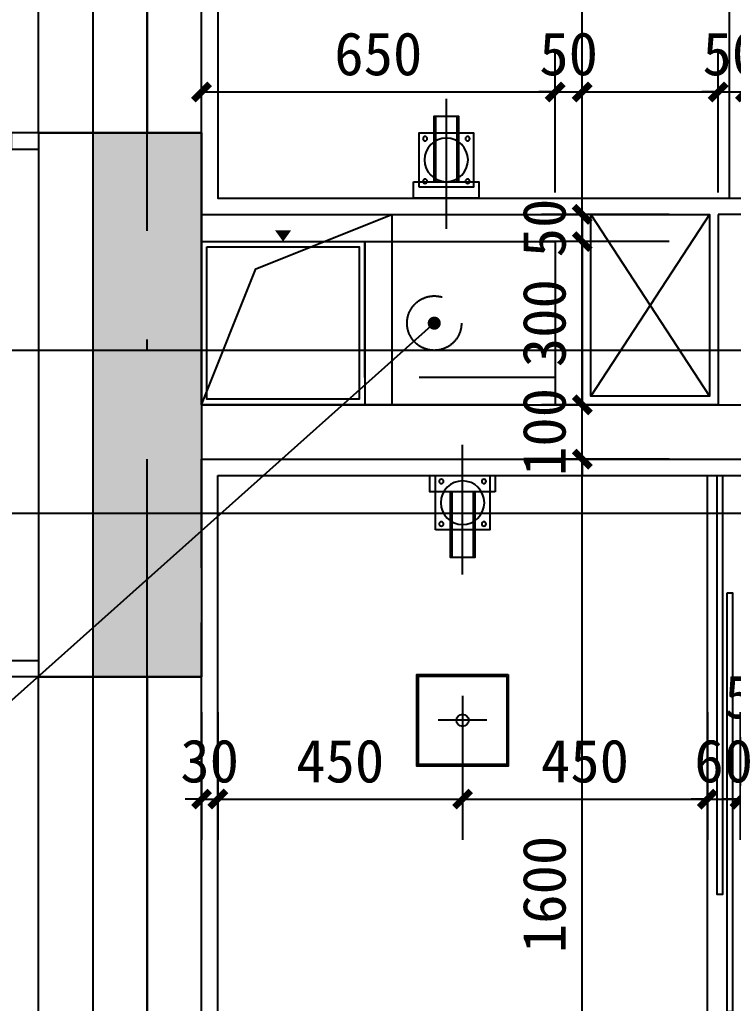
# Model space of a CAD drawing. Header units: millimetres. Extents: x -15 to 66915, y -15 to 18798.
# Drawn here: x 40196 to 41508, y 3622 to 5430 of the extents above; entities that cross this region are included whole.
import ezdxf
from ezdxf.xclip import XClip

# ---------------------------------------------------------------- set-up
doc = ezdxf.new("R2010")
doc.units = ezdxf.units.MM
doc.header["$LTSCALE"] = 1000
doc.header["$XCLIPFRAME"] = 2
for name, pattern in [('125-墙体$0$125-墙体$0$DASH', [0.35, 0.25, -0.1]), ('3#-轴线$0$DOTE', [2.42, 2, -0.2, 0.02, -0.2]), ('DASH', [0.35, 0.25, -0.1])]:
    doc.linetypes.add(name, pattern=pattern)
doc.layers.get('Defpoints').update_dxf_attribs({"color": 4, "linetype": 'DASH'})
for name, color, linetype in [('125-j-mc$0$A-WALL-INSL', 241, 'Continuous'), ('125-WC-2x1.6+2.65x1.6$0$A-FLOR-SPCL', 225, 'Continuous'), ('125-墙体$0$125-墙体$0$A-COLU-CONC-HATC', 204, 'Continuous'), ('125-墙体$0$125-墙体$0$A-DOOR', 51, 'Continuous'), ('125-墙体$0$125-墙体$0$A-FURN-MOVE', 47, '125-墙体$0$125-墙体$0$DASH'), ('125-墙体$0$125-墙体$0$A-WALL-BLOK', 131, 'Continuous'), ('125-墙体$0$125-墙体$0$A-WALL-CONC', 9, 'Continuous'), ('125-墙体$0$125-墙体$0$A-WALL-INSL', 241, 'Continuous'), ('125-墙体$0$A-FLOR-UNDR', 177, 'Continuous'), ('125-墙体$0$A-FURN-FIXD', 45, 'Continuous'), ('125-墙体$0$A-WALL-STUD', 133, 'Continuous'), ('3#-轴线$0$A-ANNO-DOTE', 10, '3#-轴线$0$DOTE'), ('3#~5#楼$0$A-ANNO-DIMS', 3, 'Continuous'), ('3#~5#楼$0$A-ANNO-IDEN', 3, 'Continuous'), ('3#楼J层线脚$0$A-00-HX-113-wall-01Y$0$HRAL', 31, 'Continuous')]:
    doc.layers.add(name, color=color, linetype=linetype)
doc.styles.add('3#~5#楼$0$_TCH_DIM_T3', font='')
doc.styles.get('3#~5#楼$0$_TCH_DIM_T3').set_extended_font_data('SimSun')
doc.dimstyles.new('3#~5#楼$0$_TCH_ARCH&&30', dxfattribs={"dimtxt": 79.303797, "dimasz": 30, "dimexe": 75, "dimexo": 90, "dimgap": 30, "dimtad": 1, "dimdec": 0, "dimzin": 0, "dimdsep": 46, "dimtxsty": '3#~5#楼$0$_TCH_DIM_T3', "dimblk": '3#~5#楼$0$_ArchTick', "dimcen": 0.09, "dimclrt": 7, "dimazin": 2, "dimtfac": 1, "dimtdec": 0, "dimtix": 1, "dimtmove": 2, "dimatfit": 3, "dimfxl": 100, "dimtolj": 1, "dimtzin": 0, "dimarcsym": 0})

# ---------------------------------------------------------------- blocks, each defined once
blk = doc.blocks.new('125-WC-2x1.6+2.65x1.6$0$A$C096A077C')
at = {"layer": '125-WC-2x1.6+2.65x1.6$0$A-FLOR-SPCL'}
blk.add_line((-182.2, 0), (56.6, 0), dxfattribs=at)
for points in [[(-366, -84), (-534, -84), (-534, 84), (-366, 84)], [(-368.8, -81.2), (-531.2, -81.2), (-531.2, 81.2), (-368.8, 81.2)], [(-30, -60), (-30, 60), (0, 60), (0, -60)], [(-30, -23), (-30, 23), (-150, 23), (-150, -23)], [(-150, 20), (-150, -20), (-30, -20), (-30, 20)]]:
    blk.add_lwpolyline(points, close=True, dxfattribs=at)
for points in [[(-450, -44.8), (-450, 44.8)], [(-405.2, 0), (-494.8, 0)]]:
    blk.add_lwpolyline(points, dxfattribs=at)
blk.add_circle((-450, 0), 11.2, dxfattribs=at)
blk = doc.blocks.new('125-WC-2x1.6+2.65x1.6$0$A$C446C3F73')
at = {"layer": '125-WC-2x1.6+2.65x1.6$0$A-FLOR-SPCL'}
blk.add_lwpolyline([(-50, -50), (50, -50), (50, 50), (-50, 50)], close=True, dxfattribs=at)
for centre, radius in [((-39.1, 39.1), 4), ((0, 0), 40), ((39.1, 39.1), 4), ((-39.1, -39.1), 4), ((39.1, -39.1), 4)]:
    blk.add_circle(centre, radius, dxfattribs=at)
blk = doc.blocks.new('125-WC-2x1.6+2.65x1.6')
at = {"layer": '125-WC-2x1.6+2.65x1.6$0$A-FLOR-SPCL'}
for points in [[(1030, -1570), (1970, -1570), (1970, -30), (30, -30), (30, -1220), (1030, -1220)], [(716, -1250), (934, -1250), (934, -1584), (716, -1584)], [(30, -1730), (2620, -1730), (2620, -3270), (30, -3270)], [(947.9, -1730), (957.9, -1730), (957.9, -2500), (947.9, -2500)], [(966.4, -1945.7), (976.4, -1945.7), (976.4, -2715.7), (966.4, -2715.7)]]:
    blk.add_lwpolyline(points, close=True, dxfattribs=at)
for points in [[(970, -30), (970, -1220)], [(934, -1250), (716, -1584)], [(716, -1250), (934, -1584)], [(930.5, -3270), (930.5, -1730)]]:
    blk.add_lwpolyline(points, dxfattribs=at)
at = {"layer": 'Defpoints'}
for points in [[(0, 0), (2000, 0), (2000, -1600), (0, -1600)], [(0, -1700), (2650, -1700), (2650, -3300), (0, -3300)]]:
    blk.add_lwpolyline(points, close=True, dxfattribs=at)
at = {"layer": '125-WC-2x1.6+2.65x1.6$0$A-FLOR-SPCL'}
for p, rotation in [((450, -1220), 270), ((480, -1730), 90)]:
    blk.add_blockref('125-WC-2x1.6+2.65x1.6$0$A$C096A077C', p, dxfattribs=dict(at, rotation=rotation))
at = {"layer": '125-WC-2x1.6+2.65x1.6$0$A-FLOR-SPCL', "xscale": -1, "rotation": 270}
for p in [(450, -1150), (480, -1780)]:
    blk.add_blockref('125-WC-2x1.6+2.65x1.6$0$A$C446C3F73', p, dxfattribs=at)
blk = doc.blocks.new('125-墙体$0$125-墙体$0$$TCHSYS$WIN2D')
for p, q in [((-0.5, 0.5), (0.5, 0.5)), ((-0.5, 0.5), (-0.5, -0.5)), ((0.5, 0.5), (0.5, -0.5)), ((0.5, 0.1667), (-0.5, 0.1667)), ((0.5, -0.1667), (-0.5, -0.1667)), ((-0.5, -0.5), (0.5, -0.5))]:
    blk.add_line(p, q)
blk = doc.blocks.new('125-墙体')
at = {"layer": '125-墙体$0$125-墙体$0$A-COLU-CONC-HATC'}
blk.add_hatch(color=256, dxfattribs=at).paths.add_polyline_path([(100, -4400), (-100, -4400), (-100, -5400), (100, -5400)])
at = {"layer": '125-墙体$0$125-墙体$0$A-FURN-MOVE'}
blk.add_circle((527.9, -4750), 50, dxfattribs=at)
at = {"layer": '125-墙体$0$125-墙体$0$A-WALL-BLOK'}
for p, q in [((100, -4900), (740, -4900)), ((100, -4900), (100, -5000)), ((740, -4900), (1050, -4900)), ((1050, -4900), (2100, -4900)), ((100, -5000), (740, -5000)), ((740, -5000), (1050, -5000)), ((1050, -5000), (2150, -5000))]:
    blk.add_line(p, q, dxfattribs=at)
at = {"layer": '125-墙体$0$125-墙体$0$A-WALL-CONC'}
for p, q in [((-100, -4400), (100, -4400)), ((-100, -4400), (-100, -5400)), ((100, -4400), (100, -5400)), ((-100, -5400), (100, -5400))]:
    blk.add_line(p, q, dxfattribs=at)
at = {"layer": '125-墙体$0$125-墙体$0$A-WALL-INSL'}
for p, q in [((-200, -4400), (-100, -4400)), ((-200, -5400), (-100, -5400))]:
    blk.add_line(p, q, dxfattribs=at)
at = {"layer": '125-墙体$0$A-FLOR-UNDR'}
blk.add_lwpolyline([(100, -4550), (450, -4550), (450, -4900), (100, -4900)], close=True, dxfattribs=at)
blk.add_lwpolyline([(100, -4900), (200, -4650), (450, -4550)], dxfattribs=at)
at = {"layer": '125-墙体$0$A-FURN-FIXD'}
blk.add_lwpolyline([(250, -4600, 0, 30, 0), (250, -4579.2, 30, 30, 0)], format="xyseb", dxfattribs=at)
for points in [[(100, -4600), (400, -4600), (400, -4900), (100, -4900)], [(110, -4610), (390, -4610), (390, -4890), (110, -4890)]]:
    blk.add_lwpolyline(points, close=True, dxfattribs=at)
at = {"layer": '125-墙体$0$A-WALL-STUD'}
for p, q in [((100, -4550), (800, -4550)), ((100, -4550), (100, -4600)), ((800, -4550), (800, -4900)), ((1050, -4550), (1050, -4900)), ((1100, -4550), (1050, -4550)), ((100, -4600), (750, -4600)), ((750, -4600), (750, -4900))]:
    blk.add_line(p, q, dxfattribs=at)
at = {"layer": 'Defpoints'}
blk.add_lwpolyline([(400, -4600), (750, -4600), (750, -4850), (400, -4850)], close=True, dxfattribs=at)
blk.add_blockref('125-WC-2x1.6+2.65x1.6', (100, -3300))
at = {"layer": '125-墙体$0$125-墙体$0$A-DOOR', "xscale": -700, "yscale": 300, "zscale": 300, "rotation": 270}
for p in [(-50, -4050), (-50, -5750)]:
    blk.add_blockref('125-墙体$0$125-墙体$0$$TCHSYS$WIN2D', p, dxfattribs=at)
blk = doc.blocks.new('125-j-mc')
at = {"layer": '125-j-mc$0$A-WALL-INSL'}
blk.add_lwpolyline([(-100, -4400), (-200, -4400), (-200, -5400), (-100, -5400)], dxfattribs=at)
blk = doc.blocks.new('3#-轴线')
at = {"layer": '3#-轴线$0$A-ANNO-DOTE'}
for points in [[(41800, -16100), (41800, 5500)], [(-3000, -4800), (45757.3, -4800)], [(-3000, -5100), (45757.3, -5100)]]:
    blk.add_lwpolyline(points, dxfattribs=at)
blk = doc.blocks.new('3#楼J层线脚')
at = {"layer": '3#楼J层线脚$0$A-00-HX-113-wall-01Y$0$HRAL'}
for points in [[(-10650, 2700), (-10700, 2700), (-10700, 2670), (-10650, 2670)], [(-10650, 1700), (-10700, 1700), (-10700, 1730), (-10650, 1730)]]:
    blk.add_lwpolyline(points, dxfattribs=at)
blk = doc.blocks.new('3#~5#楼$0$bghtrb')
blk.add_blockref('3#-轴线', (-21700, 0))
at = {"xscale": -1}
for name, p in [('3#楼J层线脚', (9650, -7100)), ('125-墙体', (20100, 0)), ('125-j-mc', (20100, 0))]:
    blk.add_blockref(name, p, dxfattribs=at)
blk = doc.blocks.new('3#~5#楼$0$_ArchTick')
at = {"color": 0, "linetype": 'ByBlock', "const_width": 0.4}
blk.add_lwpolyline([(-0.5, -0.5), (0.5, 0.5)], dxfattribs=at)
blk = doc.blocks.new('*D1171')
at = {"layer": '3#~5#楼$0$A-ANNO-DIMS', "color": 0, "lineweight": -2, "transparency": 16777216}
for p, q in [((40530.3, 4157.4), (40530.3, 3922.4)), ((40560.3, 4157.4), (40560.3, 3922.4)), ((40530.3, 3997.4), (40500.3, 3997.4)), ((40530.3, 3997.4), (40560.3, 3997.4)), ((40560.3, 3997.4), (40590.3, 3997.4))]:
    blk.add_line(p, q, dxfattribs=at)
at = {"layer": 'Defpoints', "color": 0, "transparency": 16777216}
for p in [(40530.3, 4247.4), (40560.3, 4247.4), (40560.3, 3997.4)]:
    blk.add_point(p, dxfattribs=at)
at = {"layer": '3#~5#楼$0$A-ANNO-DIMS', "color": 0, "lineweight": -2, "transparency": 16777216, "xscale": 30, "yscale": 30, "zscale": 30}
blk.add_blockref('3#~5#楼$0$_ArchTick', (40530.3, 3997.4), dxfattribs=at)
at = {"layer": '3#~5#楼$0$A-ANNO-DIMS', "color": 0, "lineweight": -2, "transparency": 16777216, "xscale": 30, "yscale": 30, "zscale": 30, "rotation": 180}
blk.add_blockref('3#~5#楼$0$_ArchTick', (40560.3, 3997.4), dxfattribs=at)
at = {"layer": '3#~5#楼$0$A-ANNO-DIMS', "color": 7, "transparency": 16777216, "insert": (40545.3, 4067), "char_height": 79.3, "attachment_point": 5, "style": '3#~5#楼$0$_TCH_DIM_T3'}
blk.add_mtext('\\A1;30', dxfattribs=at)
blk = doc.blocks.new('*D1172')
at = {"layer": '3#~5#楼$0$A-ANNO-DIMS', "color": 0, "lineweight": -2, "transparency": 16777216}
for p, q in [((40560.3, 4157.4), (40560.3, 3922.4)), ((41010.3, 4157.4), (41010.3, 3922.4)), ((40560.3, 3997.4), (41010.3, 3997.4))]:
    blk.add_line(p, q, dxfattribs=at)
at = {"layer": 'Defpoints', "color": 0, "transparency": 16777216}
for p in [(40560.3, 4247.4), (41010.3, 4247.4), (41010.3, 3997.4)]:
    blk.add_point(p, dxfattribs=at)
at = {"layer": '3#~5#楼$0$A-ANNO-DIMS', "color": 0, "lineweight": -2, "transparency": 16777216, "xscale": 30, "yscale": 30, "zscale": 30, "rotation": 180}
blk.add_blockref('3#~5#楼$0$_ArchTick', (40560.3, 3997.4), dxfattribs=at)
at = {"layer": '3#~5#楼$0$A-ANNO-DIMS', "color": 0, "lineweight": -2, "transparency": 16777216, "xscale": 30, "yscale": 30, "zscale": 30}
blk.add_blockref('3#~5#楼$0$_ArchTick', (41010.3, 3997.4), dxfattribs=at)
at = {"layer": '3#~5#楼$0$A-ANNO-DIMS', "color": 7, "transparency": 16777216, "insert": (40785.3, 4067), "char_height": 79.3, "attachment_point": 5, "style": '3#~5#楼$0$_TCH_DIM_T3'}
blk.add_mtext('\\A1;450', dxfattribs=at)
blk = doc.blocks.new('*D1173')
at = {"layer": '3#~5#楼$0$A-ANNO-DIMS', "color": 0, "lineweight": -2, "transparency": 16777216}
for p, q in [((41010.3, 4157.4), (41010.3, 3922.4)), ((41460.3, 4157.4), (41460.3, 3922.4)), ((41010.3, 3997.4), (41460.3, 3997.4))]:
    blk.add_line(p, q, dxfattribs=at)
at = {"layer": 'Defpoints', "color": 0, "transparency": 16777216}
for p in [(41010.3, 4247.4), (41460.3, 4247.4), (41460.3, 3997.4)]:
    blk.add_point(p, dxfattribs=at)
at = {"layer": '3#~5#楼$0$A-ANNO-DIMS', "color": 0, "lineweight": -2, "transparency": 16777216, "xscale": 30, "yscale": 30, "zscale": 30, "rotation": 180}
blk.add_blockref('3#~5#楼$0$_ArchTick', (41010.3, 3997.4), dxfattribs=at)
at = {"layer": '3#~5#楼$0$A-ANNO-DIMS', "color": 0, "lineweight": -2, "transparency": 16777216, "xscale": 30, "yscale": 30, "zscale": 30}
blk.add_blockref('3#~5#楼$0$_ArchTick', (41460.3, 3997.4), dxfattribs=at)
at = {"layer": '3#~5#楼$0$A-ANNO-DIMS', "color": 7, "transparency": 16777216, "insert": (41235.3, 4067), "char_height": 79.3, "attachment_point": 5, "style": '3#~5#楼$0$_TCH_DIM_T3'}
blk.add_mtext('\\A1;450', dxfattribs=at)
blk = doc.blocks.new('*D1174')
at = {"layer": '3#~5#楼$0$A-ANNO-DIMS', "color": 0, "lineweight": -2, "transparency": 16777216}
for p, q in [((41460.3, 4157.4), (41460.3, 3922.4)), ((41520.3, 4157.4), (41520.3, 3922.4)), ((41460.3, 3997.4), (41430.3, 3997.4)), ((41460.3, 3997.4), (41520.3, 3997.4)), ((41520.3, 3997.4), (41550.3, 3997.4))]:
    blk.add_line(p, q, dxfattribs=at)
at = {"layer": 'Defpoints', "color": 0, "transparency": 16777216}
for p in [(41460.3, 4247.4), (41520.3, 4247.4), (41520.3, 3997.4)]:
    blk.add_point(p, dxfattribs=at)
at = {"layer": '3#~5#楼$0$A-ANNO-DIMS', "color": 0, "lineweight": -2, "transparency": 16777216, "xscale": 30, "yscale": 30, "zscale": 30}
blk.add_blockref('3#~5#楼$0$_ArchTick', (41460.3, 3997.4), dxfattribs=at)
at = {"layer": '3#~5#楼$0$A-ANNO-DIMS', "color": 0, "lineweight": -2, "transparency": 16777216, "xscale": 30, "yscale": 30, "zscale": 30, "rotation": 180}
blk.add_blockref('3#~5#楼$0$_ArchTick', (41520.3, 3997.4), dxfattribs=at)
at = {"layer": '3#~5#楼$0$A-ANNO-DIMS', "color": 7, "transparency": 16777216, "insert": (41490.3, 4067), "char_height": 79.3, "attachment_point": 5, "style": '3#~5#楼$0$_TCH_DIM_T3'}
blk.add_mtext('\\A1;60', dxfattribs=at)
blk = doc.blocks.new('*D1175')
at = {"layer": '3#~5#楼$0$A-ANNO-DIMS', "color": 0, "lineweight": -2, "transparency": 16777216}
for p, q in [((41520.3, 4157.4), (41520.3, 3922.4)), ((41570.3, 4157.4), (41570.3, 3922.4)), ((41520.3, 3997.4), (41490.3, 3997.4)), ((41520.3, 3997.4), (41570.3, 3997.4)), ((41570.3, 3997.4), (41600.3, 3997.4))]:
    blk.add_line(p, q, dxfattribs=at)
at = {"layer": 'Defpoints', "color": 0, "transparency": 16777216}
for p in [(41520.3, 4247.4), (41570.3, 4247.4), (41570.3, 3997.4)]:
    blk.add_point(p, dxfattribs=at)
at = {"layer": '3#~5#楼$0$A-ANNO-DIMS', "color": 0, "lineweight": -2, "transparency": 16777216, "xscale": 30, "yscale": 30, "zscale": 30}
blk.add_blockref('3#~5#楼$0$_ArchTick', (41520.3, 3997.4), dxfattribs=at)
at = {"layer": '3#~5#楼$0$A-ANNO-DIMS', "color": 0, "lineweight": -2, "transparency": 16777216, "xscale": 30, "yscale": 30, "zscale": 30, "rotation": 180}
blk.add_blockref('3#~5#楼$0$_ArchTick', (41570.3, 3997.4), dxfattribs=at)
at = {"layer": '3#~5#楼$0$A-ANNO-DIMS', "color": 7, "transparency": 16777216, "insert": (41545.3, 4184.9), "char_height": 79.3, "attachment_point": 5, "style": '3#~5#楼$0$_TCH_DIM_T3'}
blk.add_mtext('\\A1;50', dxfattribs=at)
blk = doc.blocks.new('*D1182')
at = {"layer": '3#~5#楼$0$A-ANNO-DIMS', "color": 0, "lineweight": -2, "transparency": 16777216}
for p, q in [((41390.3, 4622.2), (41155.3, 4622.2)), ((41230.3, 3022.2), (41230.3, 4622.2)), ((41390.3, 3022.2), (41155.3, 3022.2))]:
    blk.add_line(p, q, dxfattribs=at)
at = {"layer": 'Defpoints', "color": 0, "transparency": 16777216}
for p in [(41230.3, 4622.2), (41480.3, 4622.2), (41480.3, 3022.2)]:
    blk.add_point(p, dxfattribs=at)
at = {"layer": '3#~5#楼$0$A-ANNO-DIMS', "color": 0, "lineweight": -2, "transparency": 16777216, "xscale": 30, "yscale": 30, "zscale": 30}
for p, rotation in [((41230.3, 4622.2), 90), ((41230.3, 3022.2), 270)]:
    blk.add_blockref('3#~5#楼$0$_ArchTick', p, dxfattribs=dict(at, rotation=rotation))
at = {"layer": '3#~5#楼$0$A-ANNO-DIMS', "color": 7, "transparency": 16777216, "insert": (41160.7, 3822.2), "char_height": 79.3, "attachment_point": 5, "rotation": 90, "style": '3#~5#楼$0$_TCH_DIM_T3'}
blk.add_mtext('\\A1;1600', dxfattribs=at)
blk = doc.blocks.new('*D1183')
at = {"layer": '3#~5#楼$0$A-ANNO-DIMS', "color": 0, "lineweight": -2, "transparency": 16777216}
for p, q in [((41230.3, 4722.2), (41230.3, 4752.2)), ((41390.3, 4722.2), (41155.3, 4722.2)), ((41230.3, 4622.2), (41230.3, 4722.2)), ((41390.3, 4622.2), (41155.3, 4622.2)), ((41230.3, 4622.2), (41230.3, 4592.2))]:
    blk.add_line(p, q, dxfattribs=at)
at = {"layer": 'Defpoints', "color": 0, "transparency": 16777216}
for p in [(41230.3, 4722.2), (41480.3, 4722.2), (41480.3, 4622.2)]:
    blk.add_point(p, dxfattribs=at)
at = {"layer": '3#~5#楼$0$A-ANNO-DIMS', "color": 0, "lineweight": -2, "transparency": 16777216, "xscale": 30, "yscale": 30, "zscale": 30}
for p, rotation in [((41230.3, 4722.2), 270), ((41230.3, 4622.2), 90)]:
    blk.add_blockref('3#~5#楼$0$_ArchTick', p, dxfattribs=dict(at, rotation=rotation))
at = {"layer": '3#~5#楼$0$A-ANNO-DIMS', "color": 7, "transparency": 16777216, "insert": (41160.7, 4672.2), "char_height": 79.3, "attachment_point": 5, "rotation": 90, "style": '3#~5#楼$0$_TCH_DIM_T3'}
blk.add_mtext('\\A1;100', dxfattribs=at)
blk = doc.blocks.new('*D1184')
at = {"layer": '3#~5#楼$0$A-ANNO-DIMS', "color": 0, "lineweight": -2, "transparency": 16777216}
for p, q in [((41390.3, 5022.2), (41155.3, 5022.2)), ((41230.3, 4722.2), (41230.3, 5022.2)), ((41390.3, 4722.2), (41155.3, 4722.2))]:
    blk.add_line(p, q, dxfattribs=at)
at = {"layer": 'Defpoints', "color": 0, "transparency": 16777216}
for p in [(41230.3, 5022.2), (41480.3, 5022.2), (41480.3, 4722.2)]:
    blk.add_point(p, dxfattribs=at)
at = {"layer": '3#~5#楼$0$A-ANNO-DIMS', "color": 0, "lineweight": -2, "transparency": 16777216, "xscale": 30, "yscale": 30, "zscale": 30}
for p, rotation in [((41230.3, 5022.2), 90), ((41230.3, 4722.2), 270)]:
    blk.add_blockref('3#~5#楼$0$_ArchTick', p, dxfattribs=dict(at, rotation=rotation))
at = {"layer": '3#~5#楼$0$A-ANNO-DIMS', "color": 7, "transparency": 16777216, "insert": (41160.7, 4872.2), "char_height": 79.3, "attachment_point": 5, "rotation": 90, "style": '3#~5#楼$0$_TCH_DIM_T3'}
blk.add_mtext('\\A1;300', dxfattribs=at)
blk = doc.blocks.new('*D1185')
at = {"layer": '3#~5#楼$0$A-ANNO-DIMS', "color": 0, "lineweight": -2, "transparency": 16777216}
for p, q in [((41230.3, 5072.2), (41230.3, 5102.2)), ((41390.3, 5072.2), (41155.3, 5072.2)), ((41230.3, 5022.2), (41230.3, 5072.2)), ((41390.3, 5022.2), (41155.3, 5022.2)), ((41230.3, 5022.2), (41230.3, 4992.2))]:
    blk.add_line(p, q, dxfattribs=at)
at = {"layer": 'Defpoints', "color": 0, "transparency": 16777216}
for p in [(41230.3, 5072.2), (41480.3, 5072.2), (41480.3, 5022.2)]:
    blk.add_point(p, dxfattribs=at)
at = {"layer": '3#~5#楼$0$A-ANNO-DIMS', "color": 0, "lineweight": -2, "transparency": 16777216, "xscale": 30, "yscale": 30, "zscale": 30}
for p, rotation in [((41230.3, 5072.2), 270), ((41230.3, 5022.2), 90)]:
    blk.add_blockref('3#~5#楼$0$_ArchTick', p, dxfattribs=dict(at, rotation=rotation))
at = {"layer": '3#~5#楼$0$A-ANNO-DIMS', "color": 7, "transparency": 16777216, "insert": (41160.7, 5047.2), "char_height": 79.3, "attachment_point": 5, "rotation": 90, "style": '3#~5#楼$0$_TCH_DIM_T3'}
blk.add_mtext('\\A1;50', dxfattribs=at)
blk = doc.blocks.new('*D1186')
at = {"layer": '3#~5#楼$0$A-ANNO-DIMS', "color": 0, "lineweight": -2, "transparency": 16777216}
for p, q in [((41390.3, 6322.2), (41155.3, 6322.2)), ((41230.3, 5072.2), (41230.3, 6322.2)), ((41390.3, 5072.2), (41155.3, 5072.2))]:
    blk.add_line(p, q, dxfattribs=at)
at = {"layer": 'Defpoints', "color": 0, "transparency": 16777216}
for p in [(41230.3, 6322.2), (41480.3, 6322.2), (41480.3, 5072.2)]:
    blk.add_point(p, dxfattribs=at)
at = {"layer": '3#~5#楼$0$A-ANNO-DIMS', "color": 0, "lineweight": -2, "transparency": 16777216, "xscale": 30, "yscale": 30, "zscale": 30}
for p, rotation in [((41230.3, 6322.2), 90), ((41230.3, 5072.2), 270)]:
    blk.add_blockref('3#~5#楼$0$_ArchTick', p, dxfattribs=dict(at, rotation=rotation))
at = {"layer": '3#~5#楼$0$A-ANNO-DIMS', "color": 7, "transparency": 16777216, "insert": (41160.7, 5697.2), "char_height": 79.3, "attachment_point": 5, "rotation": 90, "style": '3#~5#楼$0$_TCH_DIM_T3'}
blk.add_mtext('\\A1;1250', dxfattribs=at)
blk = doc.blocks.new('*D1187')
at = {"layer": '3#~5#楼$0$A-ANNO-DIMS', "color": 0, "lineweight": -2, "transparency": 16777216}
for p, q in [((40530.3, 5112.2), (40530.3, 5372.1)), ((41180.3, 5112.2), (41180.3, 5372.1)), ((40530.3, 5297.1), (41180.3, 5297.1))]:
    blk.add_line(p, q, dxfattribs=at)
at = {"layer": 'Defpoints', "color": 0, "transparency": 16777216}
for p in [(41180.3, 5297.1), (40530.3, 5022.2), (41180.3, 5022.2)]:
    blk.add_point(p, dxfattribs=at)
at = {"layer": '3#~5#楼$0$A-ANNO-DIMS', "color": 0, "lineweight": -2, "transparency": 16777216, "xscale": 30, "yscale": 30, "zscale": 30, "rotation": 180}
blk.add_blockref('3#~5#楼$0$_ArchTick', (40530.3, 5297.1), dxfattribs=at)
at = {"layer": '3#~5#楼$0$A-ANNO-DIMS', "color": 0, "lineweight": -2, "transparency": 16777216, "xscale": 30, "yscale": 30, "zscale": 30}
blk.add_blockref('3#~5#楼$0$_ArchTick', (41180.3, 5297.1), dxfattribs=at)
at = {"layer": '3#~5#楼$0$A-ANNO-DIMS', "color": 7, "transparency": 16777216, "insert": (40855.3, 5366.8), "char_height": 79.3, "attachment_point": 5, "style": '3#~5#楼$0$_TCH_DIM_T3'}
blk.add_mtext('\\A1;650', dxfattribs=at)
blk = doc.blocks.new('*D1188')
at = {"layer": '3#~5#楼$0$A-ANNO-DIMS', "color": 0, "lineweight": -2, "transparency": 16777216}
for p, q in [((41180.3, 5112.2), (41180.3, 5372.1)), ((41230.3, 5112.2), (41230.3, 5372.1)), ((41180.3, 5297.1), (41150.3, 5297.1)), ((41180.3, 5297.1), (41230.3, 5297.1)), ((41230.3, 5297.1), (41260.3, 5297.1))]:
    blk.add_line(p, q, dxfattribs=at)
at = {"layer": 'Defpoints', "color": 0, "transparency": 16777216}
for p in [(41230.3, 5297.1), (41180.3, 5022.2), (41230.3, 5022.2)]:
    blk.add_point(p, dxfattribs=at)
at = {"layer": '3#~5#楼$0$A-ANNO-DIMS', "color": 0, "lineweight": -2, "transparency": 16777216, "xscale": 30, "yscale": 30, "zscale": 30}
blk.add_blockref('3#~5#楼$0$_ArchTick', (41180.3, 5297.1), dxfattribs=at)
at = {"layer": '3#~5#楼$0$A-ANNO-DIMS', "color": 0, "lineweight": -2, "transparency": 16777216, "xscale": 30, "yscale": 30, "zscale": 30, "rotation": 180}
blk.add_blockref('3#~5#楼$0$_ArchTick', (41230.3, 5297.1), dxfattribs=at)
at = {"layer": '3#~5#楼$0$A-ANNO-DIMS', "color": 7, "transparency": 16777216, "insert": (41205.3, 5366.8), "char_height": 79.3, "attachment_point": 5, "style": '3#~5#楼$0$_TCH_DIM_T3'}
blk.add_mtext('\\A1;50', dxfattribs=at)
blk = doc.blocks.new('*D1189')
at = {"layer": '3#~5#楼$0$A-ANNO-DIMS', "color": 0, "lineweight": -2, "transparency": 16777216}
for p, q in [((41230.3, 5112.2), (41230.3, 5372.1)), ((41480.3, 5112.2), (41480.3, 5372.1)), ((41230.3, 5297.1), (41480.3, 5297.1))]:
    blk.add_line(p, q, dxfattribs=at)
at = {"layer": 'Defpoints', "color": 0, "transparency": 16777216}
for p in [(41480.3, 5297.1), (41230.3, 5022.2), (41480.3, 5022.2)]:
    blk.add_point(p, dxfattribs=at)
at = {"layer": '3#~5#楼$0$A-ANNO-DIMS', "color": 0, "lineweight": -2, "transparency": 16777216, "xscale": 30, "yscale": 30, "zscale": 30, "rotation": 180}
blk.add_blockref('3#~5#楼$0$_ArchTick', (41230.3, 5297.1), dxfattribs=at)
at = {"layer": '3#~5#楼$0$A-ANNO-DIMS', "color": 0, "lineweight": -2, "transparency": 16777216, "xscale": 30, "yscale": 30, "zscale": 30}
blk.add_blockref('3#~5#楼$0$_ArchTick', (41480.3, 5297.1), dxfattribs=at)
at = {"layer": '3#~5#楼$0$A-ANNO-DIMS', "color": 7, "transparency": 16777216, "insert": (41355.3, 5484.6), "char_height": 79.3, "attachment_point": 5, "style": '3#~5#楼$0$_TCH_DIM_T3'}
blk.add_mtext('\\A1;250', dxfattribs=at)
blk = doc.blocks.new('*D1190')
at = {"layer": '3#~5#楼$0$A-ANNO-DIMS', "color": 0, "lineweight": -2, "transparency": 16777216}
for p, q in [((41480.3, 5112.2), (41480.3, 5372.1)), ((41530.3, 5112.2), (41530.3, 5372.1)), ((41480.3, 5297.1), (41450.3, 5297.1)), ((41480.3, 5297.1), (41530.3, 5297.1)), ((41530.3, 5297.1), (41560.3, 5297.1))]:
    blk.add_line(p, q, dxfattribs=at)
at = {"layer": 'Defpoints', "color": 0, "transparency": 16777216}
for p in [(41530.3, 5297.1), (41480.3, 5022.2), (41530.3, 5022.2)]:
    blk.add_point(p, dxfattribs=at)
at = {"layer": '3#~5#楼$0$A-ANNO-DIMS', "color": 0, "lineweight": -2, "transparency": 16777216, "xscale": 30, "yscale": 30, "zscale": 30}
blk.add_blockref('3#~5#楼$0$_ArchTick', (41480.3, 5297.1), dxfattribs=at)
at = {"layer": '3#~5#楼$0$A-ANNO-DIMS', "color": 0, "lineweight": -2, "transparency": 16777216, "xscale": 30, "yscale": 30, "zscale": 30, "rotation": 180}
blk.add_blockref('3#~5#楼$0$_ArchTick', (41530.3, 5297.1), dxfattribs=at)
at = {"layer": '3#~5#楼$0$A-ANNO-DIMS', "color": 7, "transparency": 16777216, "insert": (41505.3, 5366.8), "char_height": 79.3, "attachment_point": 5, "style": '3#~5#楼$0$_TCH_DIM_T3'}
blk.add_mtext('\\A1;50', dxfattribs=at)
blk = doc.blocks.new('3#~5#楼')
ref = blk.add_blockref('3#~5#楼$0$bghtrb', (50041.1, 9822.2), dxfattribs=dict(xscale=-1))
XClip(ref).set_block_clipping_path([(-1200, -7200), (3050, -2800)])
ref = blk.add_blockref('3#~5#楼$0$bghtrb', (60530.3, 9622.2), dxfattribs=dict(xscale=-1))
XClip(ref).set_block_clipping_path([(16250, -7000), (20600, -2800)])
at = {"layer": '3#~5#楼$0$A-ANNO-IDEN'}
blk.add_line((40958.2, 4872.2), (40043.9, 4056.7), dxfattribs=at)
at = {"layer": '3#~5#楼$0$A-ANNO-IDEN', "const_width": 12}
blk.add_lwpolyline([(40962.7, 4876.2, 1), (40953.7, 4868.2, 1)], format="xyb", close=True, dxfattribs=at)
at = {"layer": '3#~5#楼$0$A-ANNO-DIMS'}
for p1, p2, distance, picture, middle in [((41480.3, 5072.2), (41480.3, 6322.2), 250, '*D1186', (41160.7, 5697.2)), ((40530.3, 5022.2), (41180.3, 5022.2), 274.9, '*D1187', (40855.3, 5366.8)), ((41180.3, 5022.2), (41230.3, 5022.2), 274.9, '*D1188', (41205.3, 5366.8)), ((41480.3, 5022.2), (41530.3, 5022.2), 274.9, '*D1190', (41505.3, 5366.8)), ((41480.3, 5022.2), (41480.3, 5072.2), 250, '*D1185', (41160.7, 5047.2)), ((41480.3, 4722.2), (41480.3, 5022.2), 250, '*D1184', (41160.7, 4872.2)), ((41480.3, 4622.2), (41480.3, 4722.2), 250, '*D1183', (41160.7, 4672.2)), ((41480.3, 3022.2), (41480.3, 4622.2), 250, '*D1182', (41160.7, 3822.2)), ((40530.3, 4247.4), (40560.3, 4247.4), -250, '*D1171', (40545.3, 4067)), ((40560.3, 4247.4), (41010.3, 4247.4), -250, '*D1172', (40785.3, 4067)), ((41010.3, 4247.4), (41460.3, 4247.4), -250, '*D1173', (41235.3, 4067)), ((41460.3, 4247.4), (41520.3, 4247.4), -250, '*D1174', (41490.3, 4067))]:
    dim = blk.add_aligned_dim(p1=p1, p2=p2, distance=distance, dimstyle='3#~5#楼$0$_TCH_ARCH&&30', dxfattribs=at)
    dim.commit()
    dim.dimension.update_dxf_attribs({"geometry": picture, "text_midpoint": middle})
for base, p1, p2, picture, middle in [((41480.3, 5297.1), (41230.3, 5022.2), (41480.3, 5022.2), '*D1189', (41355.3, 5484.6)), ((41570.3, 3997.4), (41520.3, 4247.4), (41570.3, 4247.4), '*D1175', (41545.3, 4184.9))]:
    dim = blk.add_linear_dim(base=base, p1=p1, p2=p2, angle=0, dimstyle='3#~5#楼$0$_TCH_ARCH&&30', dxfattribs=at)
    dim.commit()
    dim.dimension.update_dxf_attribs({"geometry": picture, "text_midpoint": middle, "dimtype": 161})

msp = doc.modelspace()

# ---------------------------------------------------------------- block references
msp.add_blockref('3#~5#楼', (0, 0))

doc.saveas('drawing.dxf')
